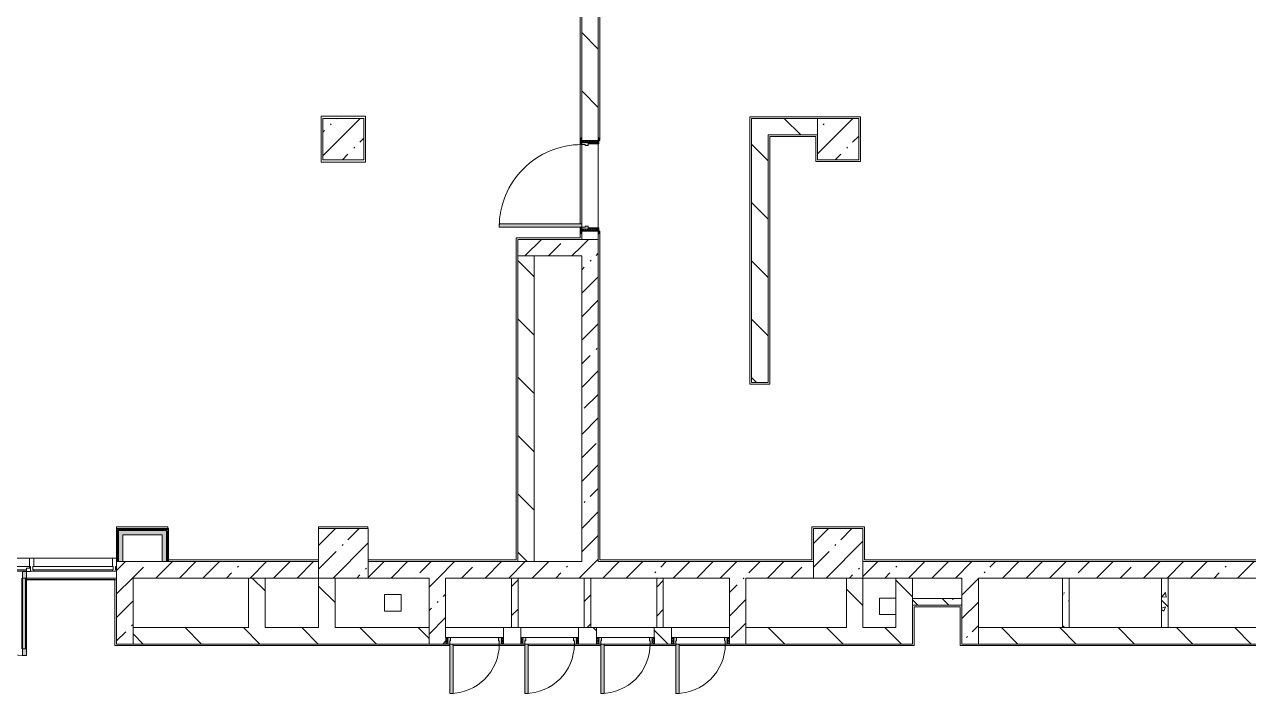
# Model space of a CAD drawing. Header units: millimetres. Extents: x -3724 to 231642, y -8553 to 29017.
# Drawn here: x 130298 to 145139, y 10300 to 18409 of the extents above; entities that cross this region are included whole.
import ezdxf

# ---------------------------------------------------------------- set-up
doc = ezdxf.new("R2010")
doc.units = ezdxf.units.MM
for name, color, linetype, lineweight, true_color in [('A-DETL-GENF-5', 7, 'Continuous', 5, 0xaaaaaa), ('A-DETL-GENF-6', 7, 'Continuous', 5, 0xe2e2e2), ('A-DOOR-2', 7, 'Continuous', 5, 0xaaaaaa), ('A-DOOR-3', 7, 'Continuous', 5, 0xe2e2e2), ('A-DOOR-FRAM-3', 7, 'Continuous', 5, 0xe2e2e2), ('A-DOOR-FRAM-4', 7, 'Continuous', 5, 0xaaaaaa), ('A-FLOR-1', 7, 'Continuous', 5, 0xaaaaaa), ('I-WALL-1', 7, 'Continuous', 5, 0xe7e7e7), ('I-WALL-2', 7, 'Continuous', 9, 0xe7e7e7), ('I-WALL-5', 7, 'Continuous', 5, 0x787878)]:
    doc.layers.add(name, color=color, linetype=linetype, lineweight=lineweight, true_color=true_color)
for name, color, linetype, lineweight in [('A-GLAZ-CURT-2', 7, 'Continuous', 5), ('A-GLAZ-CWMG-2', 7, 'Continuous', 5), ('A-WALL', 7, 'Continuous', 9), ('I-WALL-3', 7, 'Continuous', 5), ('S-COLS-2', 7, 'Continuous', 5)]:
    doc.layers.add(name, color=color, linetype=linetype, lineweight=lineweight)
pattern_1 = [(45, (79704.28, 0), (-285.1231, 285.1231), []), (45, (79989.4, 0), (-285.1231, 285.1231), [504.031, -100.806, 16.764, -84.042])]
pattern_2 = [(135, (79704.3, 0), (-353.5534, -353.5534), [])]
pattern_3 = [(135, (79704.3, 0), (-377.1708, -377.1708), [533.4, -88.9, 17.78, -88.9]), (135, (79704.3, 376.94), (-377.1708, -377.1708), []), (50, (79704.3, 0), (637.6445, -55.7866), [66.675, -733.425]), (355, (79704.3, 0), (-123.3494, 668.699), [53.34, -586.74]), (100.451, (79757.4, -4.65), (514.299, 612.908), [56.665, -623.315]), (46.184, (79704.3, 177.8), (948.776, -147.15), [100.012, -1100.137]), (96.636, (79783.3, 165.5), (830.909, 865.997), [84.998, -934.973]), (351.184, (79704.3, 177.8), (830.918, 865.988), [80.01, -880.11]), (21, (79793.2, 133.35), (530.6506, -357.9283), [66.675, -733.425]), (326, (79793.2, 133.35), (216.308, 644.6585), [53.34, -586.74]), (71.451, (79837.4, 103.5), (746.9596, 286.7243), [56.665, -623.315]), (37.5, (79704.28, 0), (10.8105, 295.9426), [16.764, -562.864, 16.764, -578.866, -588.962]), (37.5, (79704.28, 0), (10.8105, 295.9426), [-1175.258, 16.764, -572.198]), (7.5, (79704.28, 0), (233.8692, 350.6318), [16.764, -322.834, 16.764, -549.529, -224.472]), (7.5, (79704.28, 0), (233.8692, 350.6318), [-905.891, 16.764, -207.708]), (327.5, (79506.03, 0), (474.5678, -20.0513), [16.764, -205.486, 16.764, -676.656, -920.115]), (327.5, (79506.03, 0), (474.5678, -20.0513), [-915.67, 16.764, -903.351]), (317.5, (79417.13, 0), (518.4522, 88.9934), [16.764, -272.161, 16.764, -443.738, -653.415]), (317.5, (79417.13, 0), (518.4522, 88.9934), [-749.427, 16.764, -636.651])]
pattern_4 = [(45, (79704.28, 0), (-176.7767, 176.7767), [])]
pattern_5 = [(135, (1951.41, 164.685), (-14.14214, -14.14214), []), (225, (1951.41, 164.685), (14.14214, -14.14214), [])]
pattern_6 = [(45, (-171.384, 164.685), (-14.1421, 14.1421), []), (135, (-171.384, 164.685), (-14.1421, -14.1421), [])]
pattern_7 = [(45, (79704.3, 0), (-530.33, 530.33), []), (135, (79704.3, 0), (-530.33, -530.33), [])]

# ---------------------------------------------------------------- blocks, each defined once
blk = doc.blocks.new('BSC_Колонна _Прямоугольная - 600х600-23205375-1_3_1_птичка')
at = {"layer": 'S-COLS-2'}
h = blk.add_hatch(dxfattribs=at)
h.set_pattern_fill('FP_154', color=256, style=0, pattern_type=2)
h.set_pattern_definition([(45, (-54460, -12000), (-285.123, 285.123), []), (45, (-54174.88, -12000), (-285.123, 285.123), [504.031, -100.806, 16.764, -84.042])])
h.paths.add_polyline_path([(289, -300), (300, -300), (298, 300), (-300, 300), (-300, -300), (84, -300)])
for p, q in [((300, 300), (-300, 300)), ((-300, 300), (-300, -300)), ((300, -300), (300, 300)), ((-300, -300), (300, -300))]:
    blk.add_line(p, q, dxfattribs=at)
blk = doc.blocks.new('BSC_Колонна _Прямоугольная - 600х600-V184-1_3_1_птичка')
at = {"layer": 'S-COLS-2'}
h = blk.add_hatch(dxfattribs=at)
h.set_pattern_fill('FP_162', color=256, style=0, pattern_type=2)
h.set_pattern_definition([(45, (-60460, -12000), (-285.1231, 285.1231), []), (45, (-60174.88, -12000), (-285.1231, 285.1231), [504.031, -100.806, 16.764, -84.042])])
h.paths.add_polyline_path([(-300, -300), (300, -300), (300, 300), (-300, 300), (-300, -80)])
for p, q in [((300, 300), (-300, 300)), ((-300, 300), (-300, -300)), ((300, -300), (300, 300)), ((-300, -300), (300, -300))]:
    blk.add_line(p, q, dxfattribs=at)
blk = doc.blocks.new('110_Дверь_СКБ_1Ст_Внутренняя1 - Д-12 1100x2100h_дверь в горячий цех-32113407-1_3_1_птичка')
at = {"layer": 'A-DOOR-2'}
h = blk.add_hatch(dxfattribs=at)
h.set_pattern_fill('FP_53', color=256, style=0, pattern_type=2)
h.set_pattern_definition([(135, (1751.41, 164.685), (-14.14214, -14.14214), []), (225, (1751.41, 164.685), (14.14214, -14.14214), [])])
h.paths.add_polyline_path([(537.5, -100), (562.5, -100), (562.5, 100), (537.5, 100)])
at = {"layer": 'A-DOOR-3'}
h = blk.add_hatch(color=256, dxfattribs=at)
h.paths.add_polyline_path([(-512.5, 100), (-512.5, 20), (-477.5, 20), (-477.5, 60), (-487.5, 60), (-487.5, 100), (-497.5, 100)])
h.paths.add_polyline_path([(502.5, 60), (502.5, 20), (537.5, 20), (537.5, 100), (512.5, 100), (512.5, 60)])
at = {"layer": 'A-DOOR-FRAM-3'}
for points in [[(-487.5, 120), (-487.5, 100), (-447.5, 100), (-451.7, 1100), (-487.5, 1100), (-487.5, 861.1)], [(-567.5, 108), (-567.5, 100), (-497.5, 100), (-497.5, 108), (-537.5, 108)], [(-512.5, -100), (-497.5, -100), (-497.5, 20), (-512.5, 20)], [(522.5, 105), (522.5, 100), (592.5, 100), (592.5, 108), (522.5, 108)], [(522.5, -100), (537.5, -100), (537.5, 20), (522.5, 20)], [(-567.5, -108), (-497.5, -108), (-497.5, -100), (-567.5, -100)], [(522.5, -108), (592.5, -108), (592.5, -100), (522.5, -100)]]:
    blk.add_hatch(color=256, dxfattribs=at).paths.add_polyline_path(points)
at = {"layer": 'A-DOOR-FRAM-4'}
h = blk.add_hatch(dxfattribs=at)
h.set_pattern_fill('FP_54', color=256, style=0, pattern_type=2)
h.set_pattern_definition([(45, (-371.384, 164.685), (-14.1421, 14.1421), []), (135, (-371.384, 164.685), (-14.1421, -14.1421), [])])
h.paths.add_polyline_path([(-537.5, -100), (-512.5, -100), (-512.5, 100), (-537.5, 100)])
at = {"layer": 'A-DOOR-2'}
for p, q in [((-487.5, 1100), (-487.5, 100)), ((-447.5, 1100), (-487.5, 1100)), ((-447.5, 100), (-447.5, 1100)), ((-487.5, 100), (-447.5, 100))]:
    blk.add_line(p, q, dxfattribs=at)
blk.add_arc((-487.5, 100), 1000, 360, 90, dxfattribs=at)
at = {"layer": 'A-DOOR-FRAM-4'}
for p, q in [((-497.5, 108), (-567.5, 108)), ((-567.5, 108), (-567.5, 100)), ((-567.5, 100), (-497.5, 100)), ((-512.5, 100), (-537.5, 100)), ((-537.5, 100), (-537.5, -100)), ((-487.5, 100), (-512.5, 100)), ((-512.5, 100), (-512.5, 20)), ((-512.5, -100), (-512.5, 100)), ((-497.5, 100), (-512.5, 100)), ((-512.5, 100), (-512.5, 99)), ((-512.5, 99), (-497.5, 99)), ((-512.5, 20), (-477.5, 20)), ((-497.5, 20), (-512.5, 20)), ((-512.5, 20), (-512.5, -100)), ((-497.5, 100), (-497.5, 108)), ((-497.5, 99), (-497.5, 100)), ((-497.5, -100), (-497.5, 20)), ((-487.5, 60), (-487.5, 100)), ((-477.5, 60), (-487.5, 60)), ((-477.5, 20), (-477.5, 60)), ((512.5, 60), (502.5, 60)), ((502.5, 60), (502.5, 20)), ((502.5, 20), (537.5, 20)), ((512.5, 100), (512.5, 60)), ((537.5, 100), (512.5, 100)), ((592.5, 108), (522.5, 108)), ((522.5, 108), (522.5, 100)), ((537.5, 100), (522.5, 100)), ((522.5, 100), (522.5, 99)), ((522.5, 100), (592.5, 100)), ((522.5, 99), (537.5, 99)), ((537.5, 20), (522.5, 20)), ((522.5, 20), (522.5, -100)), ((537.5, 20), (537.5, 100)), ((562.5, 100), (537.5, 100)), ((537.5, 100), (537.5, -100)), ((537.5, 99), (537.5, 100)), ((537.5, -100), (537.5, 20)), ((562.5, -100), (562.5, 100)), ((592.5, 100), (592.5, 108)), ((-497.5, -100), (-567.5, -100)), ((-567.5, -100), (-567.5, -108)), ((-567.5, -108), (-497.5, -108)), ((-537.5, -100), (-512.5, -100)), ((-512.5, -100), (-497.5, -100)), ((-497.5, -108), (-497.5, -100)), ((522.5, -100), (537.5, -100)), ((592.5, -100), (522.5, -100)), ((522.5, -100), (522.5, -108)), ((522.5, -108), (592.5, -108)), ((537.5, -100), (562.5, -100)), ((592.5, -108), (592.5, -100))]:
    blk.add_line(p, q, dxfattribs=at)
blk = doc.blocks.new('BSC_Колонна _Прямоугольная - 500х500-V215-1_3_1_птичка')
at = {"layer": 'S-COLS-2'}
h = blk.add_hatch(dxfattribs=at)
h.set_pattern_fill('FP_180', color=256, style=0, pattern_type=2)
h.set_pattern_definition([(45, (-54460, -17020), (-285.123, 285.123), []), (45, (-54174.88, -17020), (-285.123, 285.123), [504.031, -100.806, 16.764, -84.042])])
h.paths.add_polyline_path([(250, -250), (250, 250), (-250, 250), (-250, -250), (115, -250)])
for p, q in [((250, 250), (-250, 250)), ((-250, 250), (-250, -250)), ((250, -250), (250, 250)), ((-250, -250), (250, -250))]:
    blk.add_line(p, q, dxfattribs=at)
blk = doc.blocks.new('110_Дверь_СКБ_1Ст - д-18 700x2100h_Технический шкаф ЭОМ и СС-23257539-1_3_1_птичка')
at = {"layer": 'A-DOOR-2'}
h = blk.add_hatch(dxfattribs=at)
h.set_pattern_fill('FP_83', color=256, style=0, pattern_type=2)
h.set_pattern_definition(pattern_5)
h.paths.add_polyline_path([(362, 100), (337, 100), (337, 20), (362, 20)])
at = {"layer": 'A-DOOR-3'}
h = blk.add_hatch(color=256, dxfattribs=at)
h.paths.add_polyline_path([(-313, 100), (-313, 20), (-278, 20), (-278, 60), (-288, 60), (-288, 100), (-298, 100)])
h.paths.add_polyline_path([(312, 100), (312, 60), (302, 60), (302, 20), (337, 20), (337, 100), (322, 100)])
at = {"layer": 'A-DOOR-FRAM-3'}
blk.add_hatch(color=256, dxfattribs=at).paths.add_polyline_path([(272, 700), (272, 100), (312, 100), (312, 700)])
at = {"layer": 'A-DOOR-FRAM-4'}
h = blk.add_hatch(dxfattribs=at)
h.set_pattern_fill('FP_84', color=256, style=0, pattern_type=2)
h.set_pattern_definition(pattern_6)
h.paths.add_polyline_path([(-338, 100), (-338, 20), (-313, 20), (-313, 100)])
at = {"layer": 'A-DOOR-2'}
for p, q in [((312, 700), (272, 700)), ((272, 700), (272, 100)), ((312, 100), (312, 700)), ((272, 100), (312, 100))]:
    blk.add_line(p, q, dxfattribs=at)
blk.add_arc((312, 100), 600, 90, 180, dxfattribs=at)
at = {"layer": 'A-DOOR-FRAM-4'}
for p, q in [((-313, 100), (-338, 100)), ((-338, 100), (-338, 20)), ((-338, 20), (-313, 20)), ((-288, 100), (-313, 100)), ((-313, 100), (-313, 20)), ((-313, 20), (-313, 100)), ((-313, 20), (-278, 20)), ((-288, 60), (-288, 100)), ((-278, 60), (-288, 60)), ((-288, 100), (272, 100)), ((-278, 20), (-278, 60)), ((302, 20), (-278, 20)), ((312, 60), (302, 60)), ((302, 60), (302, 20)), ((302, 20), (337, 20)), ((312, 100), (312, 60)), ((337, 100), (312, 100)), ((337, 20), (337, 100)), ((362, 100), (337, 100)), ((337, 100), (337, 20)), ((337, 20), (362, 20)), ((362, 20), (362, 100))]:
    blk.add_line(p, q, dxfattribs=at)
blk = doc.blocks.new('110_Дверь_СКБ_1Ст - д-18 700x2100h_Технический шкаф ЭОМ и СС-V231-1_3_1_птичка')
at = {"layer": 'A-DOOR-2'}
h = blk.add_hatch(dxfattribs=at)
h.set_pattern_fill('FP_83', color=256, style=0, pattern_type=2)
h.set_pattern_definition(pattern_5)
h.paths.add_polyline_path([(337, 100), (337, 20), (362, 20), (362, 100)])
at = {"layer": 'A-DOOR-3'}
h = blk.add_hatch(color=256, dxfattribs=at)
h.paths.add_polyline_path([(322, 100), (312, 100), (312, 60), (302, 60), (302, 20), (337, 20), (337, 100)])
h.paths.add_polyline_path([(-288, 100), (-313, 100), (-313, 20), (-278, 20), (-278, 60), (-288, 60)])
at = {"layer": 'A-DOOR-FRAM-3'}
blk.add_hatch(color=256, dxfattribs=at).paths.add_polyline_path([(272, 700), (272, 100), (312, 100), (312, 700)])
at = {"layer": 'A-DOOR-FRAM-4'}
h = blk.add_hatch(dxfattribs=at)
h.set_pattern_fill('FP_84', color=256, style=0, pattern_type=2)
h.set_pattern_definition(pattern_6)
h.paths.add_polyline_path([(-338, 100), (-338, 20), (-313, 20), (-313, 100)])
at = {"layer": 'A-DOOR-2'}
for p, q in [((312, 700), (272, 700)), ((272, 700), (272, 100)), ((312, 100), (312, 700)), ((272, 100), (312, 100))]:
    blk.add_line(p, q, dxfattribs=at)
blk.add_arc((312, 100), 600, 90, 180, dxfattribs=at)
at = {"layer": 'A-DOOR-FRAM-4'}
for p, q in [((-313, 100), (-338, 100)), ((-338, 100), (-338, 20)), ((-338, 20), (-313, 20)), ((-288, 100), (-313, 100)), ((-313, 100), (-313, 20)), ((-313, 20), (-313, 100)), ((-313, 20), (-278, 20)), ((-288, 60), (-288, 100)), ((-278, 60), (-288, 60)), ((-288, 100), (272, 100)), ((-278, 20), (-278, 60)), ((302, 20), (-278, 20)), ((312, 60), (302, 60)), ((302, 60), (302, 20)), ((302, 20), (337, 20)), ((312, 100), (312, 60)), ((337, 100), (312, 100)), ((337, 20), (337, 100)), ((362, 100), (337, 100)), ((337, 100), (337, 20)), ((337, 20), (362, 20)), ((362, 20), (362, 100))]:
    blk.add_line(p, q, dxfattribs=at)
blk = doc.blocks.new('BSC_Колонна _Прямоугольная - 500х500-V242-1_3_1_птичка')
at = {"layer": 'S-COLS-2'}
h = blk.add_hatch(dxfattribs=at)
h.set_pattern_fill('FP_199', color=256, style=0, pattern_type=2)
h.set_pattern_definition([(45, (-60460, -17020), (-285.1231, 285.1231), []), (45, (-60174.88, -17020), (-285.1231, 285.1231), [504.031, -100.806, 16.764, -84.042])])
h.paths.add_polyline_path([(249, -250), (250, -250), (250, 250), (-250, 246), (-250, -250), (189, -250)])
for p, q in [((250, 250), (-250, 250)), ((-250, 250), (-250, -250)), ((250, -250), (250, 250)), ((-250, -250), (250, -250))]:
    blk.add_line(p, q, dxfattribs=at)
blk = doc.blocks.new('Дверь_Витражная_остекление_ - В-19-32784442-1_3_1_птичка')
at = {"layer": 'A-DETL-GENF-6'}
for points in [[(-665, 1040), (-710, 1040), (-710, 20), (-665, 20), (-665, 920)], [(715, 420), (715, 20), (760, 20), (760, 420)]]:
    blk.add_hatch(color=256, dxfattribs=at).paths.add_polyline_path(points)
at = {"layer": 'A-DETL-GENF-5'}
for p, q in [((-710, 1040), (-665, 1040)), ((-710, 1040), (-710, 20)), ((-665, 1040), (-710, 1040)), ((-710, 1040), (-710, 20)), ((-665, 1040), (-665, 20)), ((-665, 20), (-665, 1040)), ((-710, 960), (-665, 960)), ((-700, 960), (-700, 100)), ((-656, 960), (-656, 100)), ((706, 340), (706, 100)), ((760, 420), (715, 420)), ((715, 420), (715, 20)), ((760, 420), (715, 420)), ((715, 420), (715, 20)), ((760, 340), (715, 340)), ((750, 340), (750, 100)), ((760, 420), (760, 20)), ((760, 20), (760, 420)), ((-710, 100), (-665, 100)), ((-665, 20), (-710, 20)), ((-710, 20), (-665, 20)), ((760, 100), (715, 100))]:
    blk.add_line(p, q, dxfattribs=at)
at = {"layer": 'A-DOOR-2'}
for p, q in [((-710, 1040), (-710, 20)), ((710, 420), (710, 20)), ((-710, 20), (-760, 20)), ((-760, 20), (-760, -20)), ((-710, -20), (-710, 20)), ((760, 20), (710, 20)), ((710, 20), (710, -20)), ((760, -20), (760, 20)), ((-760, -20), (-710, -20)), ((710, -20), (760, -20))]:
    blk.add_line(p, q, dxfattribs=at)
for centre, radius, start, end in [((-710, 20), 1020, 360, 90), ((710, 20), 400, 90, 180)]:
    blk.add_arc(centre, radius, start, end, dxfattribs=at)
blk = doc.blocks.new('Прямоугольный импост - Импост структурный с накладкой - 160мм Темный-32784438-1_3_1_птичка')
at = {"layer": 'A-GLAZ-CWMG-2'}
for p, q in [((49156, 11940), (50656, 11940)), ((49156, 11820), (49156, 11840)), ((49156, 11840), (50656, 11840)), ((49196, 11800), (50616, 11800)), ((49196, 11783), (50616, 11783)), ((50656, 11840), (50656, 11820))]:
    blk.add_line(p, q, dxfattribs=at)
blk = doc.blocks.new('Системная панель - Стекло - 40мм-32784544-1_3_1_птичка')
at = {"layer": 'A-GLAZ-CURT-2'}
for p, q in [((486, 0), (-486, 0)), ((-486, 0), (-486, -40)), ((486, -40), (486, 0)), ((-486, -40), (486, -40))]:
    blk.add_line(p, q, dxfattribs=at)
blk = doc.blocks.new('Прямоугольный импост - Импост структурный с накладкой - 160мм Темный-V287-1_3_1_птичка')
at = {"layer": 'A-GLAZ-CWMG-2'}
for p, q in [((-25, 40), (-25, 140)), ((-25, 140), (25, 140)), ((-15, 40), (-25, 40)), ((-25, -17), (-25, 0)), ((-25, 0), (-15, 0)), ((-15, 0), (-15, 40)), ((15, 40), (15, 20)), ((25, 40), (15, 40)), ((25, 140), (25, 40)), ((15, -17), (-25, -17))]:
    blk.add_line(p, q, dxfattribs=at)
blk = doc.blocks.new('Прямоугольный импост - Импост структурный с накладкой - 160мм Темный-32784440-1_3_1_птичка')
at = {"layer": 'A-GLAZ-CWMG-2'}
for p, q in [((50706, 11940), (51659, 11940)), ((50706, 11783), (51659, 11783))]:
    blk.add_line(p, q, dxfattribs=at)
blk = doc.blocks.new('Прямоугольный импост - Импост структурный с накладкой - 160мм Темный-30755843-1_3_1_птичка')
at = {"layer": 'A-GLAZ-CWMG-2'}
for p, q in [((0, 140), (-50, 140)), ((-50, 140), (-50, 40)), ((-50, 40), (-40, 40)), ((-40, 0), (-50, 0)), ((-50, 0), (-50, -17)), ((-40, 40), (-40, 0)), ((-10, 0), (-10, 40)), ((-10, 40), (0, 40)), ((0, 0), (-10, 0)), ((0, 40), (0, 140)), ((0, -17), (0, 0)), ((-50, -17), (0, -17))]:
    blk.add_line(p, q, dxfattribs=at)

msp = doc.modelspace()

# ---------------------------------------------------------------- hatches: boundary and pattern name
at = {"layer": 'I-WALL-1'}
for points in [[(132018.1, 12225), (132018.1, 12275), (131489.3, 12275), (131489.3, 12225), (131968.1, 12225)], [(131968.1, 11900), (132018.1, 11900), (132018.1, 12225), (131968.1, 12225), (131968.1, 11921)]]:
    msp.add_hatch(color=256, dxfattribs=at).paths.add_polyline_path(points)
at = {"layer": 'I-WALL-2'}
msp.add_hatch(color=256, dxfattribs=at).paths.add_polyline_path([(131439.3, 11900), (131489.3, 11900), (131489.3, 12275), (131439.3, 12275), (131439.3, 11984.2)])
at = {"layer": 'I-WALL-3'}
h = msp.add_hatch(dxfattribs=at)
h.set_pattern_fill('FP_136', color=256, style=0, pattern_type=2)
h.set_pattern_definition(pattern_2)
h.paths.add_polyline_path([(137143, 15803.8), (137254.3, 15803.8), (137254.3, 15903.8), (137054.3, 15903.8), (137054.3, 15803.8)])
h.paths.add_polyline_path([(137254.3, 17003.8), (137254.3, 18800), (137054.3, 18800), (137054.3, 17003.8)])
h = msp.add_hatch(dxfattribs=at)
h.set_pattern_fill('FP_136', color=256, style=0, pattern_type=2)
h.set_pattern_definition(pattern_2)
h.paths.add_polyline_path([(139314.3, 17070), (139914.3, 17070), (139914.3, 17270), (139114.3, 17265), (139114.3, 17070), (139269.9, 17070)])
h = msp.add_hatch(dxfattribs=at)
h.set_pattern_fill('FP_136', color=256, style=0, pattern_type=2)
h.set_pattern_definition(pattern_2)
h.paths.add_polyline_path([(139314.3, 14070), (139314.3, 17070), (139114.3, 17070), (139114.3, 14070)])
h = msp.add_hatch(dxfattribs=at)
h.set_pattern_fill('FP_118', color=256, style=0, pattern_type=2)
h.set_pattern_definition(pattern_1)
h.paths.add_polyline_path([(137054.3, 15603.8), (137054.3, 15803.8), (136279.5, 15803.8), (136279.5, 15603.8), (137034.3, 15603.8)])
h = msp.add_hatch(dxfattribs=at)
h.set_pattern_fill('FP_118', color=256, style=0, pattern_type=2)
h.set_pattern_definition(pattern_1)
h.paths.add_polyline_path([(137254.3, 11900), (137254.3, 15803.8), (137054.3, 15803.8), (137054.3, 11900)])
h = msp.add_hatch(dxfattribs=at)
h.set_pattern_fill('FP_136', color=256, style=0, pattern_type=2)
h.set_pattern_definition(pattern_2)
h.paths.add_polyline_path([(136279.5, 11900), (136479.5, 11900), (136479.5, 15603.8), (136279.5, 15603.8), (136279.5, 11920)])
h = msp.add_hatch(dxfattribs=at)
h.set_pattern_fill('FP_215', color=256, style=0, pattern_type=2)
h.set_pattern_definition(pattern_7)
h.paths.add_polyline_path([(131414.3, 11900), (131426.8, 11900), (131426.2, 12300), (131414.3, 12300), (131414.3, 11984.2)])
h = msp.add_hatch(dxfattribs=at)
h.set_pattern_fill('FP_215', color=256, style=0, pattern_type=2)
h.set_pattern_definition(pattern_7)
h.paths.add_polyline_path([(131426.8, 11900), (131439.3, 11900), (131434.2, 12287.5), (131426.8, 12287.5), (131426.8, 11984.2)])
h = msp.add_hatch(dxfattribs=at)
h.set_pattern_fill('FP_215', color=256, style=0, pattern_type=2)
h.set_pattern_definition(pattern_7)
h.paths.add_polyline_path([(132030.6, 11900), (132030.6, 12275), (132018.1, 12275), (132018.1, 11900)])
h = msp.add_hatch(dxfattribs=at)
h.set_pattern_fill('FP_215', color=256, style=0, pattern_type=2)
h.set_pattern_definition(pattern_7)
h.paths.add_polyline_path([(132030.6, 11900), (132043.1, 11900), (132043.1, 12275), (132030.6, 12275), (132030.6, 11921)])
h = msp.add_hatch(dxfattribs=at)
h.set_pattern_fill('FP_118', color=256, style=0, pattern_type=2)
h.set_pattern_definition(pattern_1)
h.paths.add_polyline_path([(136283.5, 11700), (139864.3, 11700), (139864.3, 11900), (134464.3, 11900), (134465.9, 11700), (136279.5, 11700)])
h.paths.add_polyline_path([(131614.3, 11700), (133864.3, 11700), (133864.3, 11900), (131414.3, 11900), (131414.3, 11700)])
h = msp.add_hatch(dxfattribs=at)
h.set_pattern_fill('FP_118', color=256, style=0, pattern_type=2)
h.set_pattern_definition(pattern_1)
h.paths.add_polyline_path([(141689.3, 11700), (145864.3, 11700), (145864.3, 11900), (140464.3, 11900), (140464.3, 11700), (141664.3, 11700)])
h = msp.add_hatch(dxfattribs=at)
h.set_pattern_fill('FP_118', color=256, style=0, pattern_type=2)
h.set_pattern_definition(pattern_1)
h.paths.add_polyline_path([(131483.3, 10900), (131614.3, 10900), (131614.3, 11700), (131414.3, 11700), (131414.3, 10900)])
h = msp.add_hatch(dxfattribs=at)
h.set_pattern_fill('FP_136', color=256, style=0, pattern_type=2)
h.set_pattern_definition(pattern_2)
h.paths.add_polyline_path([(133214.3, 11100), (133214.3, 11700), (133014.3, 11700), (133014.3, 11100)])
h = msp.add_hatch(dxfattribs=at)
h.set_pattern_fill('FP_136', color=256, style=0, pattern_type=2)
h.set_pattern_definition(pattern_2)
h.paths.add_polyline_path([(134064.3, 11100), (134064.3, 11700), (133864.3, 11700), (133864.3, 11100)])
h = msp.add_hatch(dxfattribs=at)
h.set_pattern_fill('FP_118', color=256, style=0, pattern_type=2)
h.set_pattern_definition(pattern_1)
h.paths.add_polyline_path([(135396.5, 10900), (135404.3, 10900), (135404.3, 11700), (135204.3, 11700), (135204.3, 10900), (135356.9, 10900)])
h = msp.add_hatch(dxfattribs=at)
h.set_pattern_fill('FP_135', color=256, style=0, pattern_type=2)
h.set_pattern_definition(pattern_4)
h.paths.add_polyline_path([(136203.5, 11100), (136283.5, 11100), (136279.5, 11700), (136203.5, 11700), (136203.5, 11290.1)])
h = msp.add_hatch(dxfattribs=at)
h.set_pattern_fill('FP_135', color=256, style=0, pattern_type=2)
h.set_pattern_definition(pattern_4)
h.paths.add_polyline_path([(137083.5, 11100), (137163.5, 11100), (137163.5, 11700), (137083.5, 11700), (137083.5, 11283.5)])
h = msp.add_hatch(dxfattribs=at)
h.set_pattern_fill('FP_135', color=256, style=0, pattern_type=2)
h.set_pattern_definition(pattern_4)
h.paths.add_polyline_path([(138043.5, 11100), (138043.5, 11700), (137963.5, 11700), (137963.5, 11100)])
h = msp.add_hatch(dxfattribs=at)
h.set_pattern_fill('FP_118', color=256, style=0, pattern_type=2)
h.set_pattern_definition(pattern_1)
h.paths.add_polyline_path([(138844.3, 10900), (139044.3, 10900), (139044.3, 11700), (138844.3, 11700), (138844.3, 10980)])
h = msp.add_hatch(dxfattribs=at)
h.set_pattern_fill('FP_136', color=256, style=0, pattern_type=2)
h.set_pattern_definition(pattern_2)
h.paths.add_polyline_path([(140464.3, 11100), (140464.3, 11700), (140264.3, 11700), (140264.3, 11100)])
h = msp.add_hatch(dxfattribs=at)
h.set_pattern_fill('FP_136', color=256, style=0, pattern_type=2)
h.set_pattern_definition(pattern_2)
h.paths.add_polyline_path([(141007.9, 11100), (141064.3, 11100), (141064.3, 11700), (140864.3, 11700), (140864.3, 11100)])
h = msp.add_hatch(dxfattribs=at)
h.set_pattern_fill('FP_118', color=256, style=0, pattern_type=2)
h.set_pattern_definition(pattern_1)
h.paths.add_polyline_path([(141864.3, 10900), (141864.3, 11700), (141664.3, 11700), (141664.3, 10900), (141689.3, 10900)])
h = msp.add_hatch(dxfattribs=at)
h.set_pattern_fill('FP_136', color=256, style=0, pattern_type=2)
h.set_pattern_definition(pattern_2)
h.paths.add_polyline_path([(136314.3, 10900), (136314.3, 11100), (136104.3, 11100), (136104.3, 10900), (136283.5, 10900)])
h.paths.add_polyline_path([(138043.5, 10900), (138144.3, 10900), (138144.3, 11100), (137934.3, 11100), (137934.3, 10900), (137963.5, 10900)])
h.paths.add_polyline_path([(135204.3, 10900), (135204.3, 11100), (131614.3, 11100), (131614.3, 10900), (134664.3, 10900)])
h.paths.add_polyline_path([(137163.5, 10900), (137234.3, 10900), (137234.3, 11100), (137014.3, 11100), (137014.3, 10900), (137083.5, 10900)])
h = msp.add_hatch(dxfattribs=at)
h.set_pattern_fill('FP_136', color=256, style=0, pattern_type=2)
h.set_pattern_definition(pattern_2)
h.paths.add_polyline_path([(139044.3, 10900), (141064.3, 10900), (141064.3, 11100), (139044.3, 11100)])
h = msp.add_hatch(dxfattribs=at)
h.set_pattern_fill('FP_136', color=256, style=0, pattern_type=2)
h.set_pattern_definition(pattern_2)
h.paths.add_polyline_path([(152634.1, 10900), (153244.3, 10900), (153244.3, 11100), (152634.1, 11100)])
h.paths.add_polyline_path([(143786.9, 10900), (146264.3, 10900), (146264.3, 11100), (141864.3, 11100), (141864.3, 10900)])
h.paths.add_polyline_path([(147339.3, 10900), (148373.1, 10900), (148373.1, 11100), (146464.3, 11100), (146464.3, 10900), (146587.4, 10900)])
h.paths.add_polyline_path([(151684.1, 10900), (151684.1, 11100), (149323.1, 11100), (149323.1, 10900), (151654.1, 10900)])
at = {"layer": 'I-WALL-5'}
h = msp.add_hatch(dxfattribs=at)
h.set_pattern_fill('FP_144', color=256, style=0, pattern_type=2)
h.set_pattern_definition(pattern_3)
h.paths.add_polyline_path([(142964.3, 11100), (142964.3, 11700), (142884.3, 11700), (142884.3, 11100)])
h = msp.add_hatch(dxfattribs=at)
h.set_pattern_fill('FP_144', color=256, style=0, pattern_type=2)
h.set_pattern_definition(pattern_3)
h.paths.add_polyline_path([(144084.3, 11100), (144164.3, 11100), (144164.3, 11700), (144084.3, 11700), (144084.3, 11457)])
h = msp.add_hatch(dxfattribs=at)
h.set_pattern_fill('FP_144', color=256, style=0, pattern_type=2)
h.set_pattern_definition(pattern_3)
h.paths.add_polyline_path([(141644.3, 11370), (141664.3, 11370), (141664.3, 11450), (141064.3, 11450), (141064.3, 11370), (141084.3, 11370)])

# ---------------------------------------------------------------- linework, layer by layer
at = {"layer": 'A-FLOR-1'}
for p, q in [((137034.3, 18820), (137034.3, 15993.8)), ((137274.3, 18580), (137274.3, 17003.8)), ((133893.3, 16742), (133893.3, 17298)), ((133893.3, 17298), (134434.3, 17298)), ((134434.3, 17298), (134434.3, 16742)), ((139094.3, 14050), (139094.3, 17290)), ((139094.3, 17290), (140434.3, 17290)), ((140434.3, 17290), (140434.3, 16750)), ((137046.3, 17003.8), (137034.3, 17003.8)), ((137274.3, 17003.8), (137262.3, 17003.8)), ((139894.3, 17050), (139334.3, 17050)), ((139334.3, 17050), (139334.3, 14050)), ((139894.3, 16750), (139894.3, 17050)), ((134434.3, 16742), (133893.3, 16742)), ((140434.3, 16750), (139894.3, 16750)), ((137034.3, 15953.8), (137034.3, 15823.8)), ((137034.3, 15903.8), (137046.3, 15903.8)), ((137262.3, 15903.8), (137274.3, 15903.8)), ((137274.3, 15903.8), (137274.3, 11920)), ((136259.5, 11920), (136259.5, 15823.8)), ((136259.5, 15823.8), (137034.3, 15823.8)), ((139334.3, 14050), (139094.3, 14050)), ((131413.3, 11940), (131413.3, 12320)), ((131413.3, 12320), (132036.8, 12320)), ((132036.8, 12320), (132036.8, 12300)), ((133864.3, 12300), (133864.3, 12320)), ((133864.3, 12320), (134462, 12320)), ((134462, 12320), (134462, 12300)), ((139844.3, 11920), (139844.3, 12320)), ((139844.3, 12320), (140484.3, 12320)), ((140484.3, 12320), (140484.3, 11920)), ((132042.3, 11921), (133864.3, 11921)), ((134464.3, 11920), (136259.5, 11920)), ((137274.3, 11920), (139844.3, 11920)), ((140484.3, 11920), (145844.3, 11920)), ((131394.3, 11680), (130320.3, 11680)), ((130320.3, 11679), (131413.3, 11679)), ((131394.3, 10880), (131394.3, 11680)), ((131413.3, 11679), (131413.3, 11700)), ((134664.3, 11500), (134864.3, 11500)), ((134664.3, 11300), (134664.3, 11500)), ((134864.3, 11500), (134864.3, 11300)), ((140664.3, 11457), (140864.3, 11457)), ((140664.3, 11257), (140664.3, 11457)), ((134864.3, 11300), (134664.3, 11300)), ((141644.3, 11350), (141084.3, 11350)), ((141084.3, 11350), (141084.3, 10880)), ((141644.3, 10880), (141644.3, 11350)), ((140864.3, 11257), (140664.3, 11257)), ((135454.3, 10880), (131394.3, 10880)), ((136364.3, 10880), (135494.3, 10880)), ((137284.3, 10880), (136404.3, 10880)), ((138194.3, 10880), (137324.3, 10880)), ((141084.3, 10880), (138234.3, 10880)), ((148364.2, 10880), (141644.3, 10880))]:
    msp.add_line(p, q, dxfattribs=at)
at = {"layer": 'A-WALL'}
for p, q in [((136479.5, 15603.8), (136279.5, 15603.8)), ((131426.8, 11900), (131426.8, 12287.5)), ((132043.1, 12287.5), (131426.8, 12287.5)), ((131439.3, 11900), (131439.3, 12275)), ((132018.1, 12275), (131439.3, 12275)), ((132018.1, 11900), (132018.1, 12275)), ((132030.6, 11900), (132030.6, 12275)), ((131414.3, 11700), (131414.3, 11900)), ((136279.5, 11900), (136479.5, 11900)), ((133214.3, 11700), (133014.3, 11700)), ((136283.5, 11700), (136203.5, 11700)), ((137163.5, 11700), (137083.5, 11700)), ((138043.5, 11700), (137963.5, 11700)), ((141064.3, 11700), (140864.3, 11700)), ((142964.3, 11700), (142884.3, 11700)), ((144164.3, 11700), (144084.3, 11700)), ((141064.3, 11450), (141064.3, 11370)), ((141664.3, 11370), (141664.3, 11450)), ((131614.3, 11100), (131614.3, 10900)), ((135204.3, 11100), (135204.3, 10900)), ((136203.5, 11100), (136283.5, 11100)), ((137083.5, 11100), (137163.5, 11100)), ((137963.5, 11100), (138043.5, 11100)), ((139044.3, 11100), (139044.3, 10900)), ((142884.3, 11100), (142964.3, 11100)), ((144084.3, 11100), (144164.3, 11100))]:
    msp.add_line(p, q, dxfattribs=at)
at = {"layer": 'I-WALL-3'}
for p, q in [((137054.3, 18800), (137054.3, 17033.8)), ((137254.3, 17033.8), (137254.3, 18600)), ((139914.3, 17270), (139114.3, 17270)), ((139114.3, 17270), (139114.3, 14070)), ((139314.3, 17070), (139914.3, 17070)), ((139314.3, 14070), (139314.3, 17070)), ((137054.3, 15993.8), (137054.3, 16953.8)), ((137254.3, 16963.8), (137254.3, 15943.8)), ((136279.5, 15803.8), (136279.5, 11900)), ((136279.5, 15803.8), (137254.3, 15803.8)), ((137054.3, 15873.8), (137054.3, 15803.8)), ((137254.3, 15803.8), (137254.3, 15873.8)), ((137254.3, 11900), (137254.3, 15803.8)), ((136479.5, 15603.8), (137054.3, 15603.8)), ((136479.5, 11900), (136479.5, 15603.8)), ((137054.3, 15603.8), (137054.3, 11900)), ((139114.3, 14070), (139314.3, 14070)), ((131414.3, 12300), (131414.3, 11900)), ((132043.1, 12300), (131414.3, 12300)), ((131489.3, 11900), (131489.3, 12225)), ((131489.3, 12225), (131968.1, 12225)), ((131968.1, 12225), (131968.1, 11900)), ((132043.1, 11900), (132043.1, 12300)), ((131414.3, 11900), (131413.3, 11900)), ((131413.3, 11900), (131413.3, 11700)), ((133864.3, 11900), (131414.3, 11900)), ((131414.3, 11900), (131489.3, 11900)), ((131968.1, 11900), (132043.1, 11900)), ((136279.5, 11900), (134464.3, 11900)), ((137054.3, 11900), (136479.5, 11900)), ((139864.3, 11900), (137254.3, 11900)), ((145864.3, 11900), (140464.3, 11900)), ((131414.3, 11700), (130320.3, 11700)), ((131414.3, 11700), (131414.3, 10900)), ((131614.3, 11700), (133014.3, 11700)), ((131614.3, 11100), (131614.3, 11700)), ((133014.3, 11700), (133014.3, 11100)), ((133214.3, 11700), (133864.3, 11700)), ((133214.3, 11100), (133214.3, 11700)), ((133864.3, 11700), (133864.3, 11100)), ((134064.3, 11100), (134064.3, 11700)), ((134464.3, 11700), (135204.3, 11700)), ((135204.3, 11700), (135204.3, 11100)), ((135404.3, 11700), (136203.5, 11700)), ((135404.3, 10980), (135404.3, 11700)), ((136203.5, 11700), (136203.5, 11100)), ((136283.5, 11700), (137083.5, 11700)), ((136283.5, 11100), (136283.5, 11700)), ((137083.5, 11700), (137083.5, 11100)), ((137163.5, 11700), (137963.5, 11700)), ((137163.5, 11100), (137163.5, 11700)), ((137963.5, 11700), (137963.5, 11100)), ((138043.5, 11700), (138844.3, 11700)), ((138043.5, 11100), (138043.5, 11700)), ((138844.3, 11700), (138844.3, 10980)), ((139044.3, 11700), (139864.3, 11700)), ((139044.3, 11100), (139044.3, 11700)), ((140264.3, 11700), (140264.3, 11100)), ((140464.3, 11100), (140464.3, 11700)), ((140464.3, 11700), (140864.3, 11700)), ((140864.3, 11700), (140864.3, 11100)), ((141064.3, 11450), (141064.3, 11700)), ((141064.3, 11700), (141664.3, 11700)), ((141664.3, 11700), (141664.3, 11450)), ((141864.3, 11700), (142884.3, 11700)), ((141864.3, 10900), (141864.3, 11700)), ((142884.3, 11700), (142884.3, 11100)), ((142964.3, 11100), (142964.3, 11700)), ((142964.3, 11700), (144084.3, 11700)), ((144084.3, 11700), (144084.3, 11100)), ((144164.3, 11100), (144164.3, 11700)), ((144164.3, 11700), (145864.3, 11700)), ((141664.3, 11450), (141064.3, 11450)), ((141064.3, 10900), (141064.3, 11370)), ((141064.3, 11370), (141664.3, 11370)), ((141664.3, 11370), (141664.3, 10900)), ((133014.3, 11100), (131614.3, 11100)), ((133864.3, 11100), (133214.3, 11100)), ((135204.3, 11100), (134064.3, 11100)), ((135404.3, 11100), (136203.5, 11100)), ((136104.3, 11100), (136104.3, 10980)), ((136283.5, 11100), (137083.5, 11100)), ((136314.3, 10980), (136314.3, 11100)), ((137014.3, 11100), (137014.3, 10980)), ((137163.5, 11100), (137963.5, 11100)), ((137234.3, 10980), (137234.3, 11100)), ((137934.3, 11100), (137934.3, 10980)), ((138043.5, 11100), (138844.3, 11100)), ((138144.3, 10980), (138144.3, 11100)), ((140264.3, 11100), (139044.3, 11100)), ((140864.3, 11100), (140464.3, 11100)), ((142884.3, 11100), (141864.3, 11100)), ((144084.3, 11100), (142964.3, 11100)), ((146264.3, 11100), (144164.3, 11100)), ((131414.3, 10900), (135404.3, 10900)), ((136104.3, 10900), (136314.3, 10900)), ((137014.3, 10900), (137234.3, 10900)), ((137934.3, 10900), (138144.3, 10900)), ((138844.3, 10900), (141064.3, 10900)), ((141664.3, 10900), (148343.1, 10900))]:
    msp.add_line(p, q, dxfattribs=at)

# ---------------------------------------------------------------- block references
at = {"layer": 'A-DOOR-2'}
for name, p, rotation in [('110_Дверь_СКБ_1Ст_Внутренняя1 - Д-12 1100x2100h_дверь в горячий цех-32113407-1_3_1_птичка', (137154.3, 16441.3), 89.99999999999991), ('Дверь_Витражная_остекление_ - В-19-32784442-1_3_1_птичка', (129610.3, 11800), 180), ('110_Дверь_СКБ_1Ст - д-18 700x2100h_Технический шкаф ЭОМ и СС-23257539-1_3_1_птичка', (135766.8, 11000), 180), ('110_Дверь_СКБ_1Ст - д-18 700x2100h_Технический шкаф ЭОМ и СС-23257539-1_3_1_птичка', (136676.8, 11000), 180), ('110_Дверь_СКБ_1Ст - д-18 700x2100h_Технический шкаф ЭОМ и СС-V231-1_3_1_птичка', (137596.8, 11000), 180), ('110_Дверь_СКБ_1Ст - д-18 700x2100h_Технический шкаф ЭОМ и СС-V231-1_3_1_птичка', (138506.8, 11000), 180)]:
    msp.add_blockref(name, p, dxfattribs=dict(at, rotation=rotation))
at = {"layer": 'A-GLAZ-CURT-2', "rotation": 180}
msp.add_blockref('Системная панель - Стекло - 40мм-32784544-1_3_1_птичка', (130886.8, 11800), dxfattribs=at)
at = {"layer": 'A-GLAZ-CWMG-2'}
for name, p in [('Прямоугольный импост - Импост структурный с накладкой - 160мм Темный-32784438-1_3_1_птичка', (79704.3, 0)), ('Прямоугольный импост - Импост структурный с накладкой - 160мм Темный-32784440-1_3_1_птичка', (79704.3, 0)), ('Прямоугольный импост - Импост структурный с накладкой - 160мм Темный-30755843-1_3_1_птичка', (131413.3, 11800))]:
    msp.add_blockref(name, p, dxfattribs=at)
at = {"layer": 'A-GLAZ-CWMG-2', "extrusion": (0, 0, -1)}
msp.add_blockref('Прямоугольный импост - Импост структурный с накладкой - 160мм Темный-V287-1_3_1_птичка', (-130385.3, 11800), dxfattribs=at)
at = {"layer": 'S-COLS-2'}
for name, p in [('BSC_Колонна _Прямоугольная - 500х500-V215-1_3_1_птичка', (134164.3, 17020)), ('BSC_Колонна _Прямоугольная - 500х500-V242-1_3_1_птичка', (140164.3, 17020)), ('BSC_Колонна _Прямоугольная - 600х600-23205375-1_3_1_птичка', (134164.3, 12000)), ('BSC_Колонна _Прямоугольная - 600х600-V184-1_3_1_птичка', (140164.3, 12000))]:
    msp.add_blockref(name, p, dxfattribs=at)

doc.saveas('drawing.dxf')
